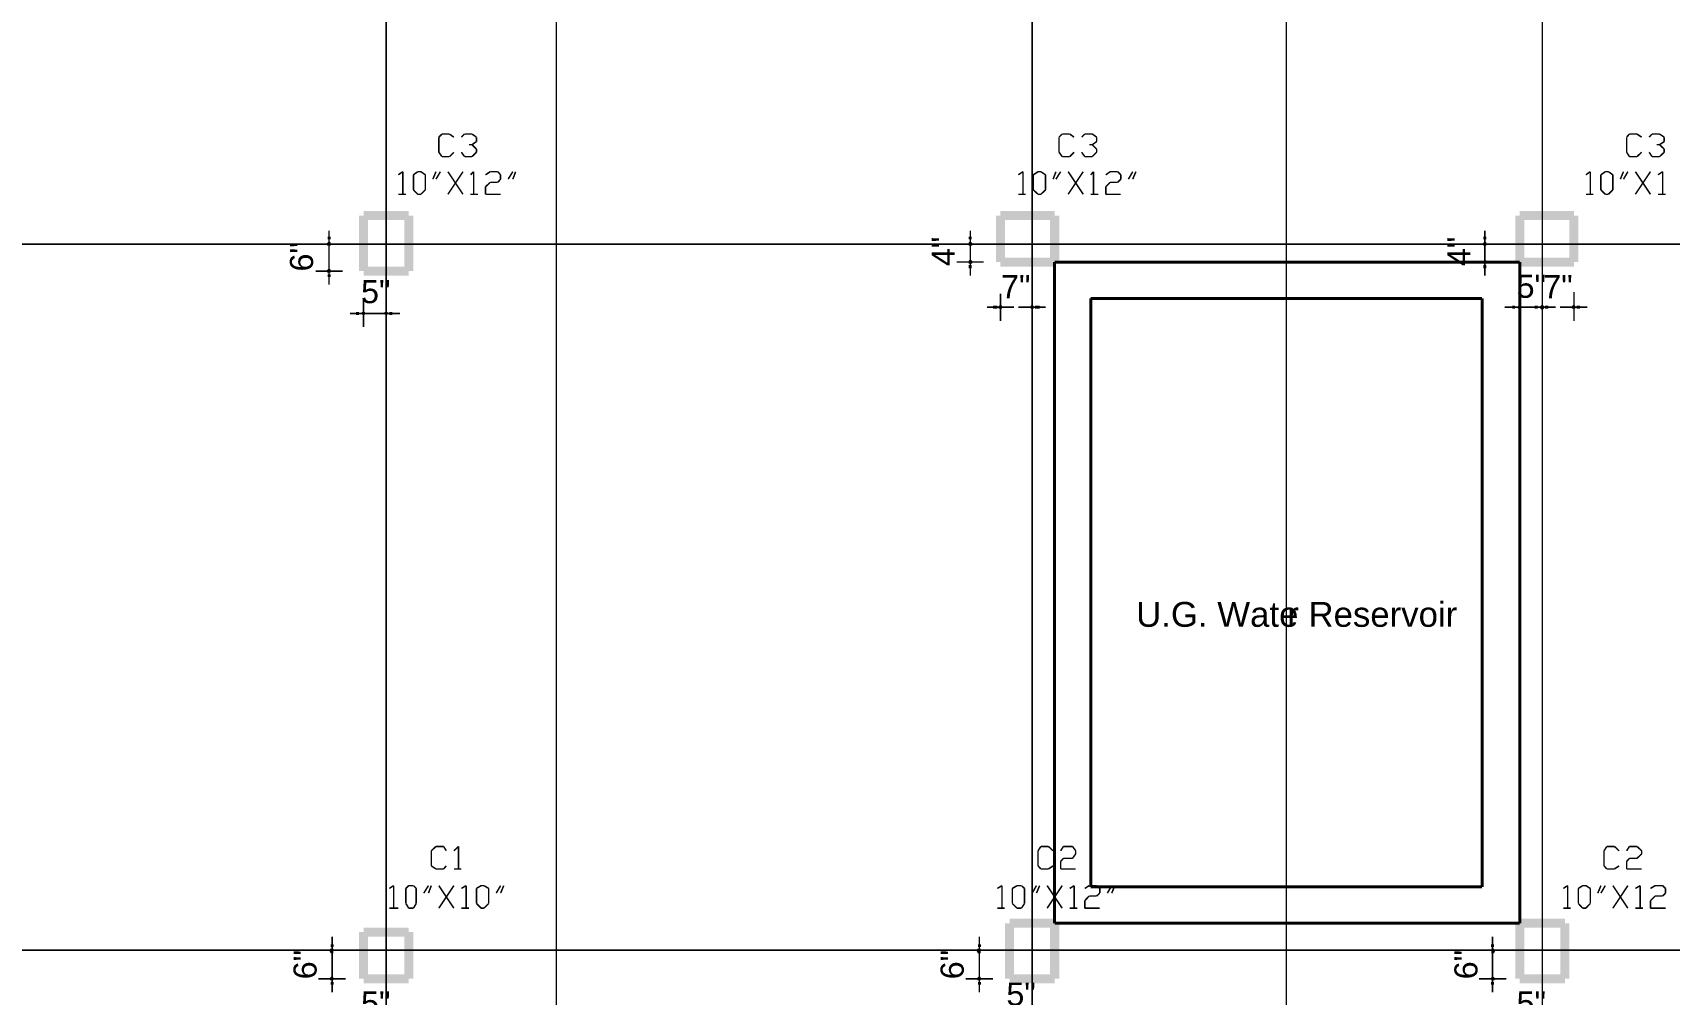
# Model space of a CAD drawing. Header units: millimetres. Extents: x 5 to 350, y 3 to 213.
# Drawn here: x 97.6 to 189.7, y 52.6 to 106.6 of the extents above; entities that cross this region are included whole.
import ezdxf

# ---------------------------------------------------------------- set-up
doc = ezdxf.new("R2010")
doc.units = ezdxf.units.MM
for name, color, linetype in [('H', 251, 'Continuous'), ('P', 255, 'Continuous'), ('T', 255, 'Continuous')]:
    doc.layers.add(name, color=color, linetype=linetype)
doc.styles.get("Standard").update_dxf_attribs({"font": 'arial.ttf'})

msp = doc.modelspace()

# ---------------------------------------------------------------- hatches: boundary and pattern name
at = {"layer": 'H', "linetype": 'Continuous'}
for points in [[(114.124, 94.738), (114.212, 94.827), (114.3, 94.738), (114.124, 94.738)], [(114.3, 94.738), (114.212, 94.827), (114.3, 94.915), (114.3, 94.738)], [(114.3, 94.738), (114.3, 94.915), (114.388, 94.827), (114.3, 94.738)], [(114.3, 94.738), (114.388, 94.827), (114.388, 94.738), (114.3, 94.738)], [(150.372, 94.738), (150.283, 94.827), (150.372, 94.915), (150.372, 94.738)], [(150.283, 94.738), (150.283, 94.827), (150.372, 94.738), (150.283, 94.738)], [(150.372, 94.738), (150.372, 94.915), (150.46, 94.827), (150.372, 94.738)], [(150.372, 94.738), (150.46, 94.827), (150.53, 94.738), (150.372, 94.738)], [(179.158, 94.738), (179.246, 94.827), (179.317, 94.738), (179.158, 94.738)], [(179.317, 94.738), (179.246, 94.827), (179.317, 94.915), (179.317, 94.738)], [(179.317, 94.738), (179.317, 94.915), (179.405, 94.827), (179.317, 94.738)], [(179.317, 94.738), (179.405, 94.827), (179.405, 94.738), (179.317, 94.738)], [(114.212, 94.65), (114.124, 94.738), (114.3, 94.738), (114.212, 94.65)], [(114.212, 94.65), (114.3, 94.738), (114.3, 94.65), (114.212, 94.65)], [(114.3, 94.65), (114.3, 94.738), (114.388, 94.65), (114.3, 94.65)], [(114.388, 94.65), (114.3, 94.738), (114.388, 94.738), (114.388, 94.65)], [(150.283, 94.65), (150.283, 94.738), (150.372, 94.738), (150.283, 94.65)], [(150.283, 94.65), (150.372, 94.738), (150.372, 94.65), (150.283, 94.65)], [(150.372, 94.65), (150.372, 94.738), (150.46, 94.65), (150.372, 94.65)], [(150.46, 94.65), (150.372, 94.738), (150.53, 94.738), (150.46, 94.65)], [(179.246, 94.65), (179.158, 94.738), (179.317, 94.738), (179.246, 94.65)], [(179.246, 94.65), (179.317, 94.738), (179.317, 94.65), (179.246, 94.65)], [(179.317, 94.65), (179.317, 94.738), (179.405, 94.65), (179.317, 94.65)], [(179.405, 94.65), (179.317, 94.738), (179.405, 94.738), (179.405, 94.65)], [(114.124, 93.222), (114.212, 93.31), (114.3, 93.222), (114.124, 93.222)], [(114.212, 93.133), (114.124, 93.222), (114.3, 93.222), (114.212, 93.133)], [(114.3, 93.222), (114.212, 93.31), (114.3, 93.38), (114.3, 93.222)], [(114.212, 93.133), (114.3, 93.222), (114.3, 93.133), (114.212, 93.133)], [(114.3, 93.222), (114.3, 93.38), (114.388, 93.31), (114.3, 93.222)], [(114.3, 93.222), (114.388, 93.31), (114.388, 93.222), (114.3, 93.222)], [(114.3, 93.133), (114.3, 93.222), (114.388, 93.133), (114.3, 93.133)], [(114.388, 93.133), (114.3, 93.222), (114.388, 93.222), (114.388, 93.133)], [(150.372, 93.733), (150.283, 93.804), (150.372, 93.892), (150.372, 93.733)], [(150.283, 93.733), (150.283, 93.804), (150.372, 93.733), (150.283, 93.733)], [(150.283, 93.645), (150.283, 93.733), (150.372, 93.733), (150.283, 93.645)], [(150.283, 93.645), (150.372, 93.733), (150.372, 93.645), (150.283, 93.645)], [(150.372, 93.733), (150.372, 93.892), (150.46, 93.804), (150.372, 93.733)], [(150.372, 93.733), (150.46, 93.804), (150.53, 93.733), (150.372, 93.733)], [(150.372, 93.645), (150.372, 93.733), (150.46, 93.645), (150.372, 93.645)], [(150.46, 93.645), (150.372, 93.733), (150.53, 93.733), (150.46, 93.645)], [(179.158, 93.733), (179.246, 93.804), (179.317, 93.733), (179.158, 93.733)], [(179.246, 93.645), (179.158, 93.733), (179.317, 93.733), (179.246, 93.645)], [(179.317, 93.733), (179.246, 93.804), (179.317, 93.892), (179.317, 93.733)], [(179.246, 93.645), (179.317, 93.733), (179.317, 93.645), (179.246, 93.645)], [(179.317, 93.733), (179.317, 93.892), (179.405, 93.804), (179.317, 93.733)], [(179.317, 93.733), (179.405, 93.804), (179.405, 93.733), (179.317, 93.733)], [(179.317, 93.645), (179.317, 93.733), (179.405, 93.645), (179.317, 93.645)], [(179.405, 93.645), (179.317, 93.733), (179.405, 93.733), (179.405, 93.645)], [(151.888, 91.193), (151.977, 91.264), (152.065, 91.193), (151.888, 91.193)], [(151.977, 91.105), (151.888, 91.193), (152.065, 91.193), (151.977, 91.105)], [(152.065, 91.193), (151.977, 91.264), (152.065, 91.352), (152.065, 91.193)], [(151.977, 91.105), (152.065, 91.193), (152.065, 91.105), (151.977, 91.105)], [(152.065, 91.193), (152.065, 91.352), (152.153, 91.264), (152.065, 91.193)], [(152.065, 91.193), (152.153, 91.264), (152.153, 91.193), (152.065, 91.193)], [(152.065, 91.105), (152.065, 91.193), (152.153, 91.105), (152.065, 91.105)], [(152.153, 91.105), (152.065, 91.193), (152.153, 91.193), (152.153, 91.105)], [(153.846, 91.193), (153.758, 91.264), (153.846, 91.352), (153.846, 91.193)], [(153.758, 91.193), (153.758, 91.264), (153.846, 91.193), (153.758, 91.193)], [(153.758, 91.105), (153.758, 91.193), (153.846, 91.193), (153.758, 91.105)], [(153.758, 91.105), (153.846, 91.193), (153.846, 91.105), (153.758, 91.105)], [(153.846, 91.193), (153.846, 91.352), (153.917, 91.264), (153.846, 91.193)], [(153.846, 91.193), (153.917, 91.264), (154.005, 91.193), (153.846, 91.193)], [(153.846, 91.105), (153.846, 91.193), (153.917, 91.105), (153.846, 91.105)], [(153.917, 91.105), (153.846, 91.193), (154.005, 91.193), (153.917, 91.105)], [(181.098, 91.193), (181.187, 91.264), (181.275, 91.193), (181.098, 91.193)], [(181.187, 91.105), (181.098, 91.193), (181.275, 91.193), (181.187, 91.105)], [(181.275, 91.193), (181.187, 91.264), (181.275, 91.264), (181.275, 91.193)], [(181.275, 91.017), (181.187, 91.105), (181.275, 91.193), (181.275, 91.017)], [(181.275, 91.193), (181.363, 91.264), (181.363, 91.193), (181.275, 91.193)], [(181.275, 91.193), (181.275, 91.264), (181.363, 91.264), (181.275, 91.193)], [(181.275, 91.017), (181.275, 91.193), (181.363, 91.105), (181.275, 91.017)], [(181.363, 91.105), (181.275, 91.193), (181.363, 91.193), (181.363, 91.105)], [(182.368, 91.193), (182.457, 91.264), (182.545, 91.193), (182.368, 91.193)], [(182.368, 91.193), (182.457, 91.264), (182.545, 91.193), (182.368, 91.193)], [(182.457, 91.105), (182.368, 91.193), (182.545, 91.193), (182.457, 91.105)], [(182.457, 91.105), (182.368, 91.193), (182.545, 91.193), (182.457, 91.105)], [(182.545, 91.193), (182.457, 91.264), (182.545, 91.352), (182.545, 91.193)], [(182.545, 91.193), (182.457, 91.264), (182.545, 91.264), (182.545, 91.193)], [(182.545, 91.017), (182.457, 91.105), (182.545, 91.193), (182.545, 91.017)], [(182.457, 91.105), (182.545, 91.193), (182.545, 91.105), (182.457, 91.105)], [(182.545, 91.193), (182.545, 91.352), (182.633, 91.264), (182.545, 91.193)], [(182.545, 91.193), (182.633, 91.264), (182.633, 91.193), (182.545, 91.193)], [(182.545, 91.193), (182.545, 91.264), (182.633, 91.264), (182.545, 91.193)], [(182.545, 91.193), (182.633, 91.264), (182.633, 91.193), (182.545, 91.193)], [(182.545, 91.017), (182.545, 91.193), (182.633, 91.105), (182.545, 91.017)], [(182.633, 91.105), (182.545, 91.193), (182.633, 91.193), (182.633, 91.105)], [(182.545, 91.105), (182.545, 91.193), (182.633, 91.105), (182.545, 91.105)], [(182.633, 91.105), (182.545, 91.193), (182.633, 91.193), (182.633, 91.105)], [(184.15, 91.193), (184.238, 91.264), (184.326, 91.193), (184.15, 91.193)], [(184.238, 91.105), (184.15, 91.193), (184.326, 91.193), (184.238, 91.105)], [(184.326, 91.193), (184.238, 91.264), (184.326, 91.352), (184.326, 91.193)], [(184.238, 91.105), (184.326, 91.193), (184.326, 91.105), (184.238, 91.105)], [(184.326, 91.193), (184.326, 91.352), (184.397, 91.264), (184.326, 91.193)], [(184.326, 91.193), (184.397, 91.264), (184.397, 91.193), (184.326, 91.193)], [(184.326, 91.105), (184.326, 91.193), (184.397, 91.105), (184.326, 91.105)], [(184.397, 91.105), (184.326, 91.193), (184.397, 91.193), (184.397, 91.105)], [(116.082, 90.84), (116.17, 90.928), (116.24, 90.84), (116.082, 90.84)], [(116.17, 90.77), (116.082, 90.84), (116.24, 90.84), (116.17, 90.77)], [(116.24, 90.84), (116.17, 90.928), (116.24, 90.928), (116.24, 90.84)], [(116.17, 90.77), (116.24, 90.84), (116.24, 90.77), (116.17, 90.77)], [(116.24, 90.84), (116.328, 90.928), (116.328, 90.84), (116.24, 90.84)], [(116.24, 90.84), (116.24, 90.928), (116.328, 90.928), (116.24, 90.84)], [(116.24, 90.77), (116.24, 90.84), (116.328, 90.77), (116.24, 90.77)], [(116.328, 90.77), (116.24, 90.84), (116.328, 90.84), (116.328, 90.77)], [(117.352, 90.84), (117.44, 90.928), (117.51, 90.84), (117.352, 90.84)], [(117.44, 90.77), (117.352, 90.84), (117.51, 90.84), (117.44, 90.77)], [(117.51, 90.84), (117.44, 90.928), (117.51, 90.928), (117.51, 90.84)], [(117.44, 90.77), (117.51, 90.84), (117.51, 90.77), (117.44, 90.77)], [(117.51, 90.84), (117.598, 90.928), (117.598, 90.84), (117.51, 90.84)], [(117.51, 90.84), (117.51, 90.928), (117.598, 90.928), (117.51, 90.84)], [(117.51, 90.77), (117.51, 90.84), (117.598, 90.77), (117.51, 90.77)], [(117.598, 90.77), (117.51, 90.84), (117.598, 90.84), (117.598, 90.77)], [(114.3, 55.033), (114.388, 55.122), (114.476, 55.033), (114.3, 55.033)], [(114.388, 54.857), (114.3, 55.033), (114.476, 55.033), (114.388, 54.857)], [(114.476, 55.033), (114.388, 55.122), (114.476, 55.122), (114.476, 55.033)], [(114.388, 54.857), (114.476, 55.033), (114.476, 54.857), (114.388, 54.857)], [(114.476, 55.033), (114.547, 55.122), (114.547, 55.033), (114.476, 55.033)], [(114.476, 55.033), (114.476, 55.122), (114.547, 55.122), (114.476, 55.033)], [(114.476, 54.857), (114.476, 55.033), (114.547, 54.857), (114.476, 54.857)], [(114.547, 54.857), (114.476, 55.033), (114.547, 55.033), (114.547, 54.857)], [(150.707, 55.033), (150.795, 55.122), (150.883, 55.033), (150.707, 55.033)], [(150.795, 54.857), (150.707, 55.033), (150.883, 55.033), (150.795, 54.857)], [(150.883, 55.033), (150.795, 55.122), (150.883, 55.122), (150.883, 55.033)], [(150.795, 54.857), (150.883, 55.033), (150.883, 54.857), (150.795, 54.857)], [(150.883, 55.033), (150.954, 55.122), (150.954, 55.033), (150.883, 55.033)], [(150.883, 55.033), (150.883, 55.122), (150.954, 55.122), (150.883, 55.033)], [(150.883, 54.857), (150.883, 55.033), (150.954, 54.857), (150.883, 54.857)], [(150.954, 54.857), (150.883, 55.033), (150.954, 55.033), (150.954, 54.857)], [(179.74, 55.033), (179.67, 55.122), (179.74, 55.122), (179.74, 55.033)], [(179.67, 55.033), (179.67, 55.122), (179.74, 55.033), (179.67, 55.033)], [(179.67, 54.857), (179.67, 55.033), (179.74, 55.033), (179.67, 54.857)], [(179.67, 54.857), (179.74, 55.033), (179.74, 54.857), (179.67, 54.857)], [(179.74, 55.033), (179.828, 55.122), (179.917, 55.033), (179.74, 55.033)], [(179.74, 55.033), (179.74, 55.122), (179.828, 55.122), (179.74, 55.033)], [(179.74, 54.857), (179.74, 55.033), (179.828, 54.857), (179.74, 54.857)], [(179.828, 54.857), (179.74, 55.033), (179.917, 55.033), (179.828, 54.857)], [(114.3, 53.428), (114.388, 53.516), (114.476, 53.428), (114.3, 53.428)], [(114.388, 53.34), (114.3, 53.428), (114.476, 53.428), (114.388, 53.34)], [(114.476, 53.428), (114.388, 53.516), (114.476, 53.587), (114.476, 53.428)], [(114.388, 53.34), (114.476, 53.428), (114.476, 53.34), (114.388, 53.34)], [(114.476, 53.428), (114.476, 53.587), (114.547, 53.516), (114.476, 53.428)], [(114.476, 53.428), (114.547, 53.516), (114.547, 53.428), (114.476, 53.428)], [(114.476, 53.34), (114.476, 53.428), (114.547, 53.34), (114.476, 53.34)], [(114.547, 53.34), (114.476, 53.428), (114.547, 53.428), (114.547, 53.34)], [(150.707, 53.428), (150.795, 53.516), (150.883, 53.428), (150.707, 53.428)], [(150.795, 53.34), (150.707, 53.428), (150.883, 53.428), (150.795, 53.34)], [(150.883, 53.428), (150.795, 53.516), (150.883, 53.587), (150.883, 53.428)], [(150.795, 53.34), (150.883, 53.428), (150.883, 53.34), (150.795, 53.34)], [(150.883, 53.428), (150.883, 53.587), (150.954, 53.516), (150.883, 53.428)], [(150.883, 53.428), (150.954, 53.516), (150.954, 53.428), (150.883, 53.428)], [(150.883, 53.34), (150.883, 53.428), (150.954, 53.34), (150.883, 53.34)], [(150.954, 53.34), (150.883, 53.428), (150.954, 53.428), (150.954, 53.34)], [(179.74, 53.428), (179.67, 53.516), (179.74, 53.587), (179.74, 53.428)], [(179.67, 53.428), (179.67, 53.516), (179.74, 53.428), (179.67, 53.428)], [(179.67, 53.34), (179.67, 53.428), (179.74, 53.428), (179.67, 53.34)], [(179.67, 53.34), (179.74, 53.428), (179.74, 53.34), (179.67, 53.34)], [(179.74, 53.428), (179.74, 53.587), (179.828, 53.516), (179.74, 53.428)], [(179.74, 53.428), (179.828, 53.516), (179.917, 53.428), (179.74, 53.428)], [(179.74, 53.34), (179.74, 53.428), (179.828, 53.34), (179.74, 53.34)], [(179.828, 53.34), (179.74, 53.428), (179.917, 53.428), (179.828, 53.34)]]:
    msp.add_hatch(color=256, dxfattribs=at).paths.add_polyline_path(points)

# ---------------------------------------------------------------- linework, layer by layer
at = {"layer": 'P'}
for points, const_width in [([(117.51, 30.392), (117.51, 200.572)], 0.085), ([(127.088, 30.392), (127.088, 200.572)], 0.085), ([(153.846, 30.392), (153.846, 200.572)], 0.085), ([(168.152, 30.392), (168.152, 200.572)], 0.085), ([(182.545, 30.392), (182.545, 200.572)], 0.085), ([(120.474, 100.753), (120.65, 100.93)], 0.085), ([(120.474, 99.907), (120.474, 100.753)], 0.085), ([(120.65, 100.93), (121.073, 100.93)], 0.085), ([(121.073, 100.93), (121.32, 100.753)], 0.085), ([(121.744, 100.753), (121.92, 100.93)], 0.085), ([(121.92, 100.93), (122.343, 100.93)], 0.085), ([(122.343, 100.33), (122.167, 100.33)], 0.085), ([(122.343, 100.93), (122.59, 100.753)], 0.085), ([(122.59, 100.506), (122.343, 100.33)], 0.085), ([(122.343, 100.33), (122.59, 100.083)], 0.085), ([(122.59, 100.753), (122.59, 100.506)], 0.085), ([(155.363, 100.753), (155.54, 100.93)], 0.085), ([(155.363, 99.907), (155.363, 100.753)], 0.085), ([(155.54, 100.93), (155.963, 100.93)], 0.085), ([(155.963, 100.93), (156.21, 100.753)], 0.085), ([(156.633, 100.753), (156.81, 100.93)], 0.085), ([(156.81, 100.93), (157.233, 100.93)], 0.085), ([(157.233, 100.33), (157.057, 100.33)], 0.085), ([(157.233, 100.93), (157.48, 100.753)], 0.085), ([(157.48, 100.506), (157.233, 100.33)], 0.085), ([(157.233, 100.33), (157.48, 100.083)], 0.085), ([(157.48, 100.753), (157.48, 100.506)], 0.085), ([(187.29, 100.753), (187.448, 100.93)], 0.085), ([(187.29, 99.907), (187.29, 100.753)], 0.085), ([(187.448, 100.93), (187.872, 100.93)], 0.085), ([(187.872, 100.93), (188.136, 100.753)], 0.085), ([(188.56, 100.753), (188.718, 100.93)], 0.085), ([(188.718, 100.93), (189.142, 100.93)], 0.085), ([(189.142, 100.33), (188.983, 100.33)], 0.085), ([(189.142, 100.93), (189.406, 100.753)], 0.085), ([(189.406, 100.506), (189.142, 100.33)], 0.085), ([(189.142, 100.33), (189.406, 100.083)], 0.085), ([(189.406, 100.753), (189.406, 100.506)], 0.085), ([(120.65, 99.66), (120.474, 99.907)], 0.085), ([(121.073, 99.66), (120.65, 99.66)], 0.085), ([(121.32, 99.907), (121.073, 99.66)], 0.085), ([(121.92, 99.66), (121.744, 99.907)], 0.085), ([(122.343, 99.66), (121.92, 99.66)], 0.085), ([(122.59, 99.907), (122.343, 99.66)], 0.085), ([(122.59, 100.083), (122.59, 99.907)], 0.085), ([(155.54, 99.66), (155.363, 99.907)], 0.085), ([(155.963, 99.66), (155.54, 99.66)], 0.085), ([(156.21, 99.907), (155.963, 99.66)], 0.085), ([(156.81, 99.66), (156.633, 99.907)], 0.085), ([(157.233, 99.66), (156.81, 99.66)], 0.085), ([(157.48, 99.907), (157.233, 99.66)], 0.085), ([(157.48, 100.083), (157.48, 99.907)], 0.085), ([(187.448, 99.66), (187.29, 99.907)], 0.085), ([(187.872, 99.66), (187.448, 99.66)], 0.085), ([(188.136, 99.907), (187.872, 99.66)], 0.085), ([(188.718, 99.66), (188.56, 99.907)], 0.085), ([(189.142, 99.66), (188.718, 99.66)], 0.085), ([(189.406, 99.907), (189.142, 99.66)], 0.085), ([(189.406, 100.083), (189.406, 99.907)], 0.085), ([(118.198, 98.637), (118.445, 98.813)], 0.085), ([(118.445, 98.813), (118.445, 97.543)], 0.085), ([(119.045, 98.637), (119.292, 98.813)], 0.085), ([(119.045, 97.79), (119.045, 98.637)], 0.085), ([(119.292, 98.813), (119.468, 98.813)], 0.085), ([(119.468, 98.813), (119.715, 98.637)], 0.085), ([(119.715, 98.637), (119.715, 97.79)], 0.085), ([(120.138, 98.39), (120.315, 98.813)], 0.085), ([(120.562, 98.813), (120.315, 98.39)], 0.085), ([(120.985, 97.543), (121.832, 98.813)], 0.085), ([(120.985, 98.813), (121.832, 97.543)], 0.085), ([(122.255, 98.637), (122.432, 98.813)], 0.085), ([(122.432, 98.813), (122.432, 97.543)], 0.085), ([(123.102, 98.637), (123.366, 98.813)], 0.085), ([(123.366, 98.813), (123.79, 98.813)], 0.085), ([(123.79, 98.813), (123.948, 98.637)], 0.085), ([(123.948, 98.637), (123.948, 98.39)], 0.085), ([(124.372, 98.39), (124.636, 98.813)], 0.085), ([(124.795, 98.813), (124.636, 98.39)], 0.085), ([(153.07, 98.637), (153.335, 98.813)], 0.085), ([(153.335, 98.813), (153.335, 97.543)], 0.085), ([(153.917, 98.637), (154.182, 98.813)], 0.085), ([(153.917, 97.79), (153.917, 98.637)], 0.085), ([(154.182, 98.813), (154.34, 98.813)], 0.085), ([(154.34, 98.813), (154.605, 98.637)], 0.085), ([(154.605, 98.637), (154.605, 97.79)], 0.085), ([(155.028, 98.39), (155.187, 98.813)], 0.085), ([(155.452, 98.813), (155.187, 98.39)], 0.085), ([(155.875, 97.543), (156.722, 98.813)], 0.085), ([(155.875, 98.813), (156.722, 97.543)], 0.085), ([(157.145, 98.637), (157.304, 98.813)], 0.085), ([(157.304, 98.813), (157.304, 97.543)], 0.085), ([(157.992, 98.637), (158.238, 98.813)], 0.085), ([(158.238, 98.813), (158.662, 98.813)], 0.085), ([(158.662, 98.813), (158.838, 98.637)], 0.085), ([(158.838, 98.637), (158.838, 98.39)], 0.085), ([(159.262, 98.39), (159.508, 98.813)], 0.085), ([(159.685, 98.813), (159.508, 98.39)], 0.085), ([(184.997, 98.637), (185.244, 98.813)], 0.085), ([(185.244, 98.813), (185.244, 97.543)], 0.085), ([(185.843, 98.637), (186.09, 98.813)], 0.085), ([(185.843, 97.79), (185.843, 98.637)], 0.085), ([(186.09, 98.813), (186.267, 98.813)], 0.085), ([(186.267, 98.813), (186.514, 98.637)], 0.085), ([(186.514, 98.637), (186.514, 97.79)], 0.085), ([(186.937, 98.39), (187.113, 98.813)], 0.085), ([(187.36, 98.813), (187.113, 98.39)], 0.085), ([(187.784, 97.543), (188.63, 98.813)], 0.085), ([(187.784, 98.813), (188.63, 97.543)], 0.085), ([(189.054, 98.637), (189.318, 98.813)], 0.085), ([(189.318, 98.813), (189.318, 97.543)], 0.085), ([(118.198, 97.543), (118.622, 97.543)], 0.085), ([(119.292, 97.543), (119.045, 97.79)], 0.085), ([(119.468, 97.543), (119.292, 97.543)], 0.085), ([(119.292, 97.543), (119.292, 97.543)], 0.085), ([(119.715, 97.79), (119.468, 97.543)], 0.085), ([(122.255, 97.543), (122.678, 97.543)], 0.085), ([(123.366, 98.213), (123.102, 97.966)], 0.085), ([(123.102, 97.966), (123.102, 97.543)], 0.085), ([(123.102, 97.543), (123.948, 97.543)], 0.085), ([(123.79, 98.213), (123.366, 98.213)], 0.085), ([(123.948, 98.39), (123.79, 98.213)], 0.085), ([(153.07, 97.543), (153.494, 97.543)], 0.085), ([(154.182, 97.543), (153.917, 97.79)], 0.085), ([(154.34, 97.543), (154.182, 97.543)], 0.085), ([(154.182, 97.543), (154.182, 97.543)], 0.085), ([(154.605, 97.79), (154.34, 97.543)], 0.085), ([(157.145, 97.543), (157.568, 97.543)], 0.085), ([(158.238, 98.213), (157.992, 97.966)], 0.085), ([(157.992, 97.966), (157.992, 97.543)], 0.085), ([(157.992, 97.543), (158.838, 97.543)], 0.085), ([(158.662, 98.213), (158.238, 98.213)], 0.085), ([(158.838, 98.39), (158.662, 98.213)], 0.085), ([(184.997, 97.543), (185.42, 97.543)], 0.085), ([(186.09, 97.543), (185.843, 97.79)], 0.085), ([(186.267, 97.543), (186.09, 97.543)], 0.085), ([(186.09, 97.543), (186.09, 97.543)], 0.085), ([(186.514, 97.79), (186.267, 97.543)], 0.085), ([(189.054, 97.543), (189.477, 97.543)], 0.085), ([(116.24, 96.344), (118.78, 96.344)], 0.508), ([(116.24, 93.222), (116.24, 96.344)], 0.508), ([(116.24, 96.344), (116.24, 96.344)], 0.508), ([(118.78, 96.344), (118.78, 93.222)], 0.508), ([(152.065, 93.733), (152.065, 96.344)], 0.508), ([(152.065, 96.344), (155.116, 96.344)], 0.508), ([(155.116, 96.344), (155.116, 93.733)], 0.508), ([(155.116, 96.344), (155.116, 96.344)], 0.508), ([(181.275, 93.733), (181.275, 96.344)], 0.508), ([(181.275, 96.344), (184.326, 96.344)], 0.508), ([(184.326, 96.344), (184.326, 93.733)], 0.508), ([(114.3, 95.003), (114.3, 95.162)], 0.169), ([(114.3, 95.497), (114.3, 93.98)], 0.085), ([(150.372, 95.003), (150.372, 95.162)], 0.169), ([(150.372, 95.497), (150.372, 93.98)], 0.085), ([(179.317, 95.003), (179.317, 95.162)], 0.169), ([(179.317, 95.497), (179.317, 93.98)], 0.085), ([(45.896, 94.738), (283.386, 94.738)], 0.085), ([(115.058, 94.738), (113.542, 94.738)], 0.085), ([(114.3, 92.463), (114.3, 93.98)], 0.085), ([(151.13, 94.738), (149.613, 94.738)], 0.085), ([(150.372, 92.957), (150.372, 94.492)], 0.085), ([(155.116, 93.733), (152.065, 93.733)], 0.508), ([(180.093, 94.738), (178.558, 94.738)], 0.085), ([(179.317, 92.957), (179.317, 94.492)], 0.085), ([(184.326, 93.733), (181.275, 93.733)], 0.508), ([(181.275, 93.733), (181.275, 93.733)], 0.508), ([(113.542, 93.222), (115.058, 93.222)], 0.085), ([(114.3, 93.045), (114.3, 92.886)], 0.169), ([(118.78, 93.222), (116.24, 93.222)], 0.508), ([(149.613, 93.733), (151.13, 93.733)], 0.085), ([(150.372, 93.557), (150.372, 93.38)], 0.169), ([(155.116, 93.733), (155.116, 56.55)], 0.169), ([(181.275, 93.733), (155.116, 93.733)], 0.169), ([(155.116, 93.733), (155.116, 93.733)], 0.169), ([(155.116, 93.733), (155.116, 56.55)], 0.169), ([(181.275, 93.733), (155.116, 93.733)], 0.169), ([(155.116, 93.733), (155.116, 93.733)], 0.169), ([(178.558, 93.733), (180.093, 93.733)], 0.085), ([(179.317, 93.557), (179.317, 93.38)], 0.169), ([(181.275, 56.55), (181.275, 93.733)], 0.169), ([(181.275, 56.55), (181.275, 93.733)], 0.169), ([(182.545, 92.04), (182.545, 90.417)], 0.085), ([(184.326, 90.417), (184.326, 92.04)], 0.085), ([(116.24, 91.616), (116.24, 90.082)], 0.085), ([(117.51, 90.082), (117.51, 91.616)], 0.085), ([(151.306, 91.193), (152.823, 91.193)], 0.085), ([(151.888, 91.193), (151.642, 91.193)], 0.169), ([(152.065, 91.952), (152.065, 90.417)], 0.085), ([(154.605, 91.193), (153.07, 91.193)], 0.085), ([(153.846, 90.417), (153.846, 91.952)], 0.085), ([(154.005, 91.193), (154.27, 91.193)], 0.169), ([(157.145, 91.687), (157.145, 58.596)], 0.169), ([(179.158, 91.687), (157.145, 91.687)], 0.169), ([(157.145, 91.687), (157.145, 91.687)], 0.169), ([(157.145, 91.687), (157.145, 58.596)], 0.169), ([(179.158, 91.687), (157.145, 91.687)], 0.169), ([(157.145, 91.687), (157.145, 91.687)], 0.169), ([(179.158, 58.596), (179.158, 91.687)], 0.169), ([(179.158, 58.596), (179.158, 91.687)], 0.169), ([(180.428, 91.193), (182.033, 91.193)], 0.085), ([(181.01, 91.193), (180.852, 91.193)], 0.169), ([(181.275, 91.952), (181.275, 90.417)], 0.085), ([(183.303, 91.193), (181.786, 91.193)], 0.085), ([(181.786, 91.193), (183.303, 91.193)], 0.085), ([(182.28, 91.193), (182.122, 91.193)], 0.169), ([(182.545, 90.417), (182.545, 91.952)], 0.085), ([(182.704, 91.193), (182.88, 91.193)], 0.169), ([(185.085, 91.193), (183.55, 91.193)], 0.085), ([(184.485, 91.193), (184.662, 91.193)], 0.169), ([(115.482, 90.84), (117.016, 90.84)], 0.085), ([(115.993, 90.84), (115.817, 90.84)], 0.169), ([(118.286, 90.84), (116.752, 90.84)], 0.085), ([(117.687, 90.84), (117.863, 90.84)], 0.169), ([(120.05, 60.625), (120.315, 60.872)], 0.085), ([(120.315, 60.872), (120.738, 60.872)], 0.085), ([(120.738, 60.872), (120.897, 60.625)], 0.085), ([(121.32, 60.625), (121.585, 60.872)], 0.085), ([(121.585, 60.872), (121.585, 59.602)], 0.085), ([(154.182, 60.625), (154.34, 60.872)], 0.085), ([(154.34, 60.872), (154.764, 60.872)], 0.085), ([(154.764, 60.872), (155.028, 60.625)], 0.085), ([(155.452, 60.625), (155.61, 60.872)], 0.085), ([(155.61, 60.872), (156.122, 60.872)], 0.085), ([(156.122, 60.872), (156.298, 60.625)], 0.085), ([(186.02, 60.625), (186.178, 60.872)], 0.085), ([(186.178, 60.872), (186.602, 60.872)], 0.085), ([(186.602, 60.872), (186.866, 60.625)], 0.085), ([(187.29, 60.625), (187.448, 60.872)], 0.085), ([(187.448, 60.872), (187.872, 60.872)], 0.085), ([(187.872, 60.872), (188.136, 60.625)], 0.085), ([(120.05, 59.778), (120.05, 60.625)], 0.085), ([(154.182, 59.778), (154.182, 60.625)], 0.085), ([(155.61, 60.202), (155.452, 60.025)], 0.085), ([(155.452, 60.025), (155.452, 59.602)], 0.085), ([(156.122, 60.202), (155.61, 60.202)], 0.085), ([(156.298, 60.448), (156.122, 60.202)], 0.085), ([(156.298, 60.625), (156.298, 60.448)], 0.085), ([(186.02, 59.778), (186.02, 60.625)], 0.085), ([(187.448, 60.202), (187.29, 60.025)], 0.085), ([(187.29, 60.025), (187.29, 59.602)], 0.085), ([(187.872, 60.202), (187.448, 60.202)], 0.085), ([(188.136, 60.448), (187.872, 60.202)], 0.085), ([(188.136, 60.625), (188.136, 60.448)], 0.085), ([(120.315, 59.602), (120.05, 59.778)], 0.085), ([(120.738, 59.602), (120.315, 59.602)], 0.085), ([(120.897, 59.778), (120.738, 59.602)], 0.085), ([(121.32, 59.602), (121.744, 59.602)], 0.085), ([(154.34, 59.602), (154.182, 59.778)], 0.085), ([(154.764, 59.602), (154.34, 59.602)], 0.085), ([(155.028, 59.778), (154.764, 59.602)], 0.085), ([(155.452, 59.602), (156.298, 59.602)], 0.085), ([(186.178, 59.602), (186.02, 59.778)], 0.085), ([(186.602, 59.602), (186.178, 59.602)], 0.085), ([(186.866, 59.778), (186.602, 59.602)], 0.085), ([(187.29, 59.602), (188.136, 59.602)], 0.085), ([(117.687, 58.508), (117.934, 58.667)], 0.085), ([(117.934, 58.667), (117.934, 57.397)], 0.085), ([(118.622, 58.508), (118.78, 58.667)], 0.085), ([(118.622, 57.662), (118.622, 58.508)], 0.085), ([(118.78, 58.667), (119.045, 58.667)], 0.085), ([(119.045, 58.667), (119.204, 58.508)], 0.085), ([(119.204, 58.508), (119.204, 57.662)], 0.085), ([(119.627, 58.244), (119.892, 58.667)], 0.085), ([(120.05, 58.667), (119.892, 58.244)], 0.085), ([(120.474, 57.397), (121.32, 58.667)], 0.085), ([(120.474, 58.667), (121.32, 57.397)], 0.085), ([(121.744, 58.508), (122.008, 58.667)], 0.085), ([(122.008, 58.667), (122.008, 57.397)], 0.085), ([(122.59, 58.508), (122.855, 58.667)], 0.085), ([(122.59, 57.662), (122.59, 58.508)], 0.085), ([(122.855, 58.667), (123.014, 58.667)], 0.085), ([(123.014, 58.667), (123.278, 58.508)], 0.085), ([(123.278, 58.508), (123.278, 57.662)], 0.085), ([(123.702, 58.244), (123.948, 58.667)], 0.085), ([(124.125, 58.667), (123.948, 58.244)], 0.085), ([(151.888, 58.508), (152.153, 58.667)], 0.085), ([(152.153, 58.667), (152.153, 57.397)], 0.085), ([(152.735, 58.508), (153, 58.667)], 0.085), ([(152.735, 57.662), (152.735, 58.508)], 0.085), ([(153, 58.667), (153.247, 58.667)], 0.085), ([(153.247, 58.667), (153.423, 58.508)], 0.085), ([(153.423, 58.508), (153.423, 57.662)], 0.085), ([(153.846, 58.244), (154.093, 58.667)], 0.085), ([(154.27, 58.667), (154.093, 58.244)], 0.085), ([(154.693, 57.397), (155.54, 58.667)], 0.085), ([(154.693, 58.667), (155.54, 57.397)], 0.085), ([(155.963, 58.508), (156.21, 58.667)], 0.085), ([(156.21, 58.667), (156.21, 57.397)], 0.085), ([(156.81, 58.508), (157.057, 58.667)], 0.085), ([(157.057, 58.085), (156.81, 57.82)], 0.085), ([(157.057, 58.667), (157.48, 58.667)], 0.085), ([(157.48, 58.085), (157.057, 58.085)], 0.085), ([(157.145, 58.596), (179.158, 58.596)], 0.169), ([(157.145, 58.596), (179.158, 58.596)], 0.169), ([(157.48, 58.667), (157.656, 58.508)], 0.085), ([(157.656, 58.244), (157.48, 58.085)], 0.085), ([(157.656, 58.508), (157.656, 58.244)], 0.085), ([(158.08, 58.244), (158.327, 58.667)], 0.085), ([(158.503, 58.667), (158.327, 58.244)], 0.085), ([(183.727, 58.508), (183.974, 58.667)], 0.085), ([(183.974, 58.667), (183.974, 57.397)], 0.085), ([(184.573, 58.508), (184.82, 58.667)], 0.085), ([(184.573, 57.662), (184.573, 58.508)], 0.085), ([(184.82, 58.667), (184.997, 58.667)], 0.085), ([(184.997, 58.667), (185.244, 58.508)], 0.085), ([(185.244, 58.508), (185.244, 57.662)], 0.085), ([(185.667, 58.244), (185.843, 58.667)], 0.085), ([(186.09, 58.667), (185.843, 58.244)], 0.085), ([(186.514, 57.397), (187.36, 58.667)], 0.085), ([(186.514, 58.667), (187.36, 57.397)], 0.085), ([(187.784, 58.508), (188.048, 58.667)], 0.085), ([(188.048, 58.667), (188.048, 57.397)], 0.085), ([(188.63, 58.508), (188.895, 58.667)], 0.085), ([(188.895, 58.085), (188.63, 57.82)], 0.085), ([(188.895, 58.667), (189.318, 58.667)], 0.085), ([(189.318, 58.085), (188.895, 58.085)], 0.085), ([(189.318, 58.667), (189.477, 58.508)], 0.085), ([(189.477, 58.244), (189.318, 58.085)], 0.085), ([(189.477, 58.508), (189.477, 58.244)], 0.085), ([(117.687, 57.397), (118.198, 57.397)], 0.085), ([(118.78, 57.397), (118.622, 57.662)], 0.085), ([(119.045, 57.397), (118.78, 57.397)], 0.085), ([(118.78, 57.397), (118.78, 57.397)], 0.085), ([(119.204, 57.662), (119.045, 57.397)], 0.085), ([(121.744, 57.397), (122.167, 57.397)], 0.085), ([(122.855, 57.397), (122.59, 57.662)], 0.085), ([(123.014, 57.397), (122.855, 57.397)], 0.085), ([(122.855, 57.397), (122.855, 57.397)], 0.085), ([(123.278, 57.662), (123.014, 57.397)], 0.085), ([(151.888, 57.397), (152.312, 57.397)], 0.085), ([(153, 57.397), (152.735, 57.662)], 0.085), ([(153.247, 57.397), (153, 57.397)], 0.085), ([(153, 57.397), (153, 57.397)], 0.085), ([(153.423, 57.662), (153.247, 57.397)], 0.085), ([(155.963, 57.397), (156.386, 57.397)], 0.085), ([(156.81, 57.82), (156.81, 57.397)], 0.085), ([(156.81, 57.397), (157.656, 57.397)], 0.085), ([(183.727, 57.397), (184.15, 57.397)], 0.085), ([(184.82, 57.397), (184.573, 57.662)], 0.085), ([(184.997, 57.397), (184.82, 57.397)], 0.085), ([(184.82, 57.397), (184.82, 57.397)], 0.085), ([(185.244, 57.662), (184.997, 57.397)], 0.085), ([(187.784, 57.397), (188.207, 57.397)], 0.085), ([(188.63, 57.82), (188.63, 57.397)], 0.085), ([(188.63, 57.397), (189.477, 57.397)], 0.085), ([(118.78, 56.056), (116.24, 56.056)], 0.508), ([(116.24, 56.056), (116.24, 53.428)], 0.508), ([(118.78, 53.428), (118.78, 56.056)], 0.508), ([(155.116, 56.55), (152.576, 56.55)], 0.508), ([(152.576, 56.55), (152.576, 53.428)], 0.508), ([(155.116, 53.428), (155.116, 56.55)], 0.508), ([(155.116, 56.55), (181.275, 56.55)], 0.169), ([(155.116, 56.55), (181.275, 56.55)], 0.169), ([(183.815, 56.55), (181.275, 56.55)], 0.508), ([(181.275, 56.55), (181.275, 53.428)], 0.508), ([(183.815, 53.428), (183.815, 56.55)], 0.508), ([(114.476, 55.21), (114.476, 55.368)], 0.169), ([(114.476, 55.792), (114.476, 54.187)], 0.085), ([(150.883, 55.21), (150.883, 55.368)], 0.169), ([(150.883, 55.792), (150.883, 54.187)], 0.085), ([(179.74, 55.21), (179.74, 55.368)], 0.169), ([(179.74, 55.792), (179.74, 54.187)], 0.085), ([(45.896, 55.033), (283.386, 55.033)], 0.085), ([(115.235, 55.033), (113.7, 55.033)], 0.085), ([(151.642, 55.033), (150.107, 55.033)], 0.085), ([(180.516, 55.033), (178.982, 55.033)], 0.085), ([(113.7, 53.428), (115.235, 53.428)], 0.085), ([(114.476, 52.67), (114.476, 54.187)], 0.085), ([(116.24, 53.428), (118.78, 53.428)], 0.508), ([(116.24, 53.428), (116.24, 53.428)], 0.508), ([(150.107, 53.428), (151.642, 53.428)], 0.085), ([(150.883, 52.67), (150.883, 54.187)], 0.085), ([(152.576, 53.428), (155.116, 53.428)], 0.508), ([(152.576, 53.428), (152.576, 53.428)], 0.508), ([(178.982, 53.428), (180.516, 53.428)], 0.085), ([(179.74, 52.67), (179.74, 54.187)], 0.085), ([(181.275, 53.428), (183.815, 53.428)], 0.508), ([(181.275, 53.428), (181.275, 53.428)], 0.508), ([(114.476, 53.252), (114.476, 53.093)], 0.169), ([(150.883, 53.252), (150.883, 53.093)], 0.169), ([(179.74, 53.252), (179.74, 53.093)], 0.169)]:
    msp.add_lwpolyline(points, dxfattribs=dict(at, const_width=const_width))

# ---------------------------------------------------------------- texts
at = {"layer": 'T', "char_height": 1.3, "attachment_point": 1, "rotation": 90}
for s, insert in [('{\\fArial|b0|i0|c0|p18;4"}', (148.2, 93.5)), ('{\\fArial|b0|i0|c0|p18;4"}', (177.2, 93.5)), ('{\\fArial|b0|i0|c0|p18;6"}', (112.1, 93.2)), ('{\\fArial|b0|i0|c0|p18;6"}', (112.3, 53.4)), ('{\\fArial|b0|i0|c0|p18;6"}', (148.7, 53.4)), ('{\\fArial|b0|i0|c0|p18;6"}', (177.6, 53.4))]:
    msp.add_mtext(s, dxfattribs=dict(at, insert=insert))
at = {"layer": 'T', "attachment_point": 7}
for s, insert, char_height in [('{\\fArial|b0|i0|c0|p18;7"}', (152.1, 91.7), 1.3), ('{\\fArial|b0|i0|c0|p18;5"}', (181.1, 91.7), 1.3), ('{\\fArial|b0|i0|c0|p18;7"}', (182.6, 91.7), 1.3), ('{\\fArial|b0|i0|c0|p18;5"}', (116.1, 91.4), 1.3), ('{\\fArial|b0|i0|c0|p18;U.G. Wate}', (159.7, 73.2), 1.4), ('{\\fArial|b0|i0|c0|p18;r Reservoir}', (168.2, 73.2), 1.4), ('{\\fArial|b0|i0|c0|p18;5"}', (116.1, 51.4), 1.3), ('{\\fArial|b0|i0|c0|p18;5"}', (152.4, 51.9), 1.3), ('{\\fArial|b0|i0|c0|p18;5"}', (181.1, 51.4), 1.3)]:
    msp.add_mtext(s, dxfattribs=dict(at, insert=insert, char_height=char_height))

doc.saveas('drawing.dxf')
